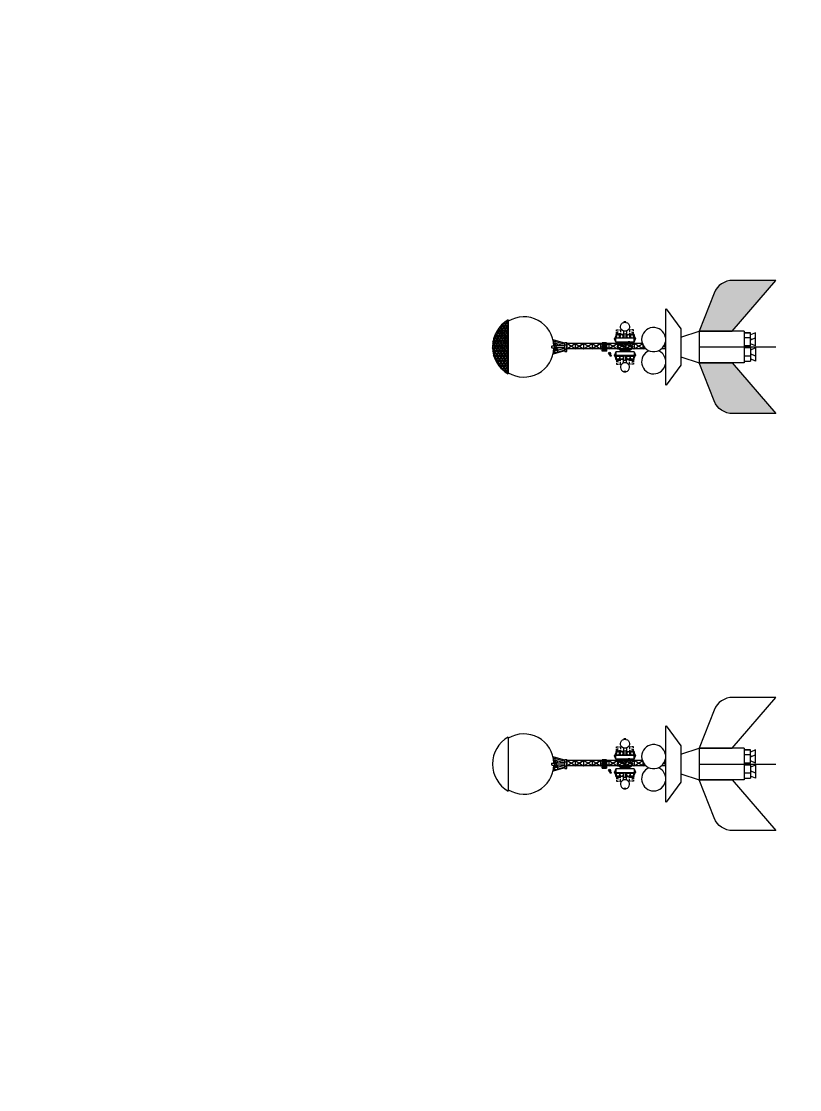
# Model space of a CAD drawing. Extents: x -551 to 377, y -175 to 369.
# Drawn here: x -551 to -164, y -162 to 369 of the extents above; entities that cross this region are included whole.
import ezdxf

# ---------------------------------------------------------------- set-up
doc = ezdxf.new("R2010")
doc.units = 0
doc.header["$LTSCALE"] = 2
doc.header["$MEASUREMENT"] = 0
doc.linetypes.add('DASHED', pattern=[0.75, 0.5, -0.25])
doc.layers.get('0').update_dxf_attribs({"color": 2, "linetype": 'CONTINUOUS'})
for name, color, linetype in [('BAT', 6, 'CONTINUOUS'), ('CREW', 7, 'CONTINUOUS'), ('DIM', 5, 'CONTINUOUS'), ('GEN', 30, 'CONTINUOUS'), ('HATCH', 6, 'CONTINUOUS'), ('LANDER', 232, 'CONTINUOUS'), ('NOZZLE', 1, 'CONTINUOUS'), ('PALLET', 32, 'CONTINUOUS'), ('RADIATORS', 1, 'CONTINUOUS'), ('RCS', 5, 'CONTINUOUS'), ('SHELTER', 50, 'CONTINUOUS'), ('SHIELDING', 132, 'CONTINUOUS'), ('STRUCTURE', 252, 'CONTINUOUS'), ('TANKS', 5, 'CONTINUOUS'), ('VIEW', 7, 'CONTINUOUS'), ('WHIPPLE', 60, 'CONTINUOUS')]:
    doc.layers.add(name, color=color, linetype=linetype)
doc.styles.get("Standard").update_dxf_attribs({"font": 'arial.ttf'})

# ---------------------------------------------------------------- blocks, each defined once
blk = doc.blocks.new('LANDER-FRONT-DOCK')
for p, q in [((-0.75, -5.12132), (-0.75, -8.6529)), ((-0.75, -5.12132), (0.75, -5.12132)), ((-0.5, -0.556259), (0.5, -0.556259)), ((-0.5, -0.806259), (-0.5, -0.556259)), ((-0.5, -0.806259), (0.5, -0.806259)), ((0.5, -0.556259), (0.5, -0.806259)), ((0.75, -5.12132), (0.75, -8.6529)), ((-3.775457, -5.652533), (-5.196287, -9.012712)), ((-4.5, -8.6529), (-5.196287, -9.012712)), ((-4.5, -10.6529), (-5.196287, -9.012712)), ((-0.75, -6.8029), (-4.5, -6.8029)), ((-4.5, -6.8029), (-4.5, -8.6529)), ((-4.5, -8.6529), (4.5, -8.6529)), ((-4.5, -10.6529), (-4.5, -8.6529)), ((-4.5, -8.7529), (4.5, -8.7529)), ((-2.27059, -6.5529), (-4.27059, -6.8029)), ((-4.27059, -6.5529), (-2.27059, -6.8029)), ((-4.27059, -6.5529), (-4.27059, -6.8029)), ((-2.27059, -6.5529), (-4.27059, -6.5529)), ((-4.27059, -6.8029), (-2.27059, -6.8029)), ((-4.117768, -5.652533), (-4.117768, -5.513527)), ((-3.421904, -5.652533), (-4.117768, -5.652533)), ((-3.775457, -5.652533), (-3.775457, -5.513527)), ((-3.421904, -5.652533), (-3.421904, -5.513527)), ((-2.6, -6.8029), (-2.6, -8.6529)), ((-2.27059, -6.5529), (-2.27059, -6.8029)), ((-0.5, -6.9029), (-0.5, -8.1529)), ((0.5, -6.9029), (0.5, -8.1529)), ((0.75, -6.8029), (4.5, -6.8029)), ((2.27059, -6.5529), (2.27059, -6.8029)), ((2.27059, -6.5529), (4.27059, -6.8029)), ((4.27059, -6.5529), (2.27059, -6.8029)), ((4.27059, -6.5529), (2.27059, -6.5529)), ((2.27059, -6.8029), (4.27059, -6.8029)), ((2.6, -6.8029), (2.6, -8.6529)), ((3.421904, -5.652533), (3.421904, -5.513527)), ((3.421904, -5.652533), (4.117768, -5.652533)), ((3.775457, -5.652533), (3.775457, -5.513527)), ((3.775457, -5.652533), (5.196287, -9.012712)), ((4.117768, -5.652533), (4.117768, -5.513527)), ((4.27059, -6.5529), (4.27059, -6.8029)), ((4.5, -6.8029), (4.5, -8.6529)), ((4.5, -10.6529), (4.5, -8.6529)), ((4.5, -8.6529), (5.196287, -9.012712)), ((4.5, -10.6529), (5.196287, -9.012712)), ((-4.5, -10.6529), (4.5, -10.6529)), ((-2.0625, -10.6529), (-2.0625, -11.074838)), ((-1.9375, -10.6529), (-1.9375, -11.074838)), ((1.9375, -10.6529), (1.9375, -11.074838)), ((2.0625, -10.6529), (2.0625, -11.074838))]:
    blk.add_line(p, q)
at = {"linetype": 'DASHED'}
for points in [[(-2.27059, -6.5529), (-4.27059, -6.5529), (-4.27059, -4.5529), (-2.27059, -4.5529)], [(2.27059, -6.5529), (4.27059, -6.5529), (4.27059, -4.5529), (2.27059, -4.5529)]]:
    blk.add_lwpolyline(points, close=True, dxfattribs=at)
for centre, radius in [((-5.196287, -9.012712), 0.1), ((-3.525, -7.7279), 0.8), ((-1.675, -7.7279), 0.8), ((1.675, -7.7279), 0.8), ((3.525, -7.7279), 0.8), ((5.196287, -9.012712), 0.1)]:
    blk.add_circle(centre, radius)
for centre, radius, start, end in [((0, -3), 2.25, 102.839588, 250.528779), ((0, -3), 2.25, 289.471221, 77.160412), ((0, -6.9029), 0.5, 0, 180), ((0, -8.1529), 0.5, 180, 0), ((-2, -11.1529), 0.1, 128.682187, 51.317813), ((2, -11.1529), 0.1, 128.682187, 51.317813)]:
    blk.add_arc(centre, radius, start, end)
at = {"layer": 'DIM', "char_height": 4.32, "attachment_point": 6}
for insert in [(299.931237, 148.856929), (212.272946, 142.639082), (293.388489, 143.39568), (205.730198, 137.177832), (206.680709, 129.809113), (272.115894, 129.809113), (200.13796, 124.347863), (265.573146, 124.347863)]:
    blk.add_mtext('\\A1;', dxfattribs=dict(at, insert=insert))
blk = doc.blocks.new('CREW')
at = {"layer": 'CREW'}
for p, q in [((-0.4, 1.1), (-0.550495, 0.62512)), ((-0.303997, 0.840027), (-0.454492, 0)), ((-0.2, 0), (-0.454492, 0)), ((-0.412351, 0.60037), (-0.303997, 0.840027)), ((-0.074825, 0.707061), (-0.2, 0)), ((0.074825, 0.707061), (0.2, 0)), ((0.454492, 0), (0.2, 0)), ((0.412351, 0.60037), (0.303997, 0.840027)), ((0.303997, 0.840027), (0.454492, 0)), ((0.4, 1.1), (0.550495, 0.62512))]:
    blk.add_line(p, q, dxfattribs=at)
blk.add_circle((0, 1.75), 0.25, dxfattribs=at)
for centre, radius, start, end in [((-0.481423, 0.612745), 0.070172, 169.842925, 349.842925), ((0, 1.1), 0.4, 319.46356, 220.53644), ((0, 1.1), 0.4, 259.218627, 280.781373), ((0.481423, 0.612745), 0.070172, 190.157075, 10.157075)]:
    blk.add_arc(centre, radius, start, end, dxfattribs=at)
blk = doc.blocks.new('LANDER-SIDE-DOCK')
for p, q in [((-0.75, -5.12132), (-0.75, -6.5529)), ((-0.75, -5.12132), (0.75, -5.12132)), ((-0.5, -0.556259), (0.5, -0.556259)), ((-0.5, -0.806259), (-0.5, -0.556259)), ((-0.5, -0.806259), (0.5, -0.806259)), ((0.5, -0.556259), (0.5, -0.806259)), ((0.75, -5.12132), (0.75, -6.5529)), ((-3.775457, -5.652533), (-5.196287, -9.012712)), ((-4.5, -8.6529), (-5.196287, -9.012712)), ((-4.5, -10.6529), (-5.196287, -9.012712)), ((-4.5, -8.6529), (4.5, -8.6529)), ((-4.5, -10.6529), (-4.5, -8.6529)), ((-4.5, -8.7529), (4.5, -8.7529)), ((-4.117768, -5.652533), (-4.117768, -5.513527)), ((-3.421904, -5.652533), (-4.117768, -5.652533)), ((-3.775457, -5.652533), (-3.775457, -5.513527)), ((-3.421904, -5.652533), (-3.421904, -5.513527)), ((1, -6.5529), (-1, -6.8029)), ((-1, -6.5529), (1, -6.8029)), ((-1, -6.5529), (-1, -6.8029)), ((-1, -6.5529), (1, -6.5529)), ((-1, -6.8029), (-1, -8.6529)), ((-1, -6.8029), (1, -6.8029)), ((1, -6.5529), (1, -6.8029)), ((1, -6.8029), (1, -8.6529)), ((3.421904, -5.652533), (3.421904, -5.513527)), ((3.421904, -5.652533), (4.117768, -5.652533)), ((3.775457, -5.652533), (3.775457, -5.513527)), ((3.775457, -5.652533), (5.196287, -9.012712)), ((4.117768, -5.652533), (4.117768, -5.513527)), ((4.5, -10.6529), (4.5, -8.6529)), ((4.5, -8.6529), (5.196287, -9.012712)), ((4.5, -10.6529), (5.196287, -9.012712)), ((-4.5, -10.6529), (4.5, -10.6529)), ((-2.0625, -10.6529), (-2.0625, -11.074838)), ((-1.9375, -10.6529), (-1.9375, -11.074838)), ((1.9375, -10.6529), (1.9375, -11.074838)), ((2.0625, -10.6529), (2.0625, -11.074838))]:
    blk.add_line(p, q)
at = {"linetype": 'DASHED'}
blk.add_lwpolyline([(-2, -4.5529), (-2, -6.5529), (2, -6.5529), (2, -4.5529)], close=True, dxfattribs=at)
for points in [[(-3.25, -8.5279, -1), (-3.25, -6.9279), (3.25, -6.9279, -1), (3.25, -8.5279)], [(2.59, -8.5279, 1), (2.59, -6.9279), (-2.59, -6.9279, 1), (-2.59, -8.5279)]]:
    blk.add_lwpolyline(points, format="xyb", close=True)
for centre in [(-5.196287, -9.012712), (5.196287, -9.012712)]:
    blk.add_circle(centre, 0.1)
for centre, radius, start, end in [((0, -3), 2.25, 102.839588, 250.528779), ((0, -3), 2.25, 289.471221, 77.160412), ((-2, -11.1529), 0.1, 128.682187, 51.317813), ((2, -11.1529), 0.1, 128.682187, 51.317813)]:
    blk.add_arc(centre, radius, start, end)
at = {"layer": 'DIM', "char_height": 4.32, "attachment_point": 6}
for insert in [(299.931237, 148.856929), (212.272946, 142.639082), (293.388489, 143.39568), (205.730198, 137.177832), (206.680709, 129.809113), (272.115894, 129.809113), (200.13796, 124.347863), (265.573146, 124.347863)]:
    blk.add_mtext('\\A1;', dxfattribs=dict(at, insert=insert))

msp = doc.modelspace()

# ---------------------------------------------------------------- hatches: boundary and pattern name
at = {"layer": 'VIEW'}
h = msp.add_hatch(color=256, dxfattribs=at)
edge = h.paths.add_edge_path()
edge.add_line((-206.347806, 234.187522), (-213.851262, 215.251118))
edge.add_line((-213.851262, 215.251118), (-197.480012, 215.251118))
edge.add_line((-197.480012, 215.251118), (-175.640252, 240.503729))
edge.add_line((-175.640252, 240.503729), (-197.05105, 240.503729))
edge.add_arc((-197.05105, 230.503729), 10, 90, 158.3843)
edge = h.paths.add_edge_path()
edge.add_line((-206.347806, 180.53012), (-213.851262, 199.466524))
edge.add_line((-213.851262, 199.466524), (-197.480012, 199.466524))
edge.add_line((-197.480012, 199.466524), (-175.640252, 174.213913))
edge.add_line((-175.640252, 174.213913), (-197.05105, 174.213913))
edge.add_arc((-197.05105, 184.213913), 10, 201.6157, 270, ccw=False)
h = msp.add_hatch(dxfattribs=at)
h.set_pattern_fill('NET3', color=256, scale=10, style=0)
h.set_pattern_definition([(0, (187.187, -15.6403), (0, 1.25), []), (60, (187.187, -15.6403), (-1.0825318, 0.625), []), (120, (187.187, -15.6403), (-1.0825318, -0.625), [])])
edge = h.paths.add_edge_path()
edge.add_line((-308.723067, 220.782215), (-308.723067, 193.935427))
edge.add_arc((-300.973067, 207.358821), 15.5, 120, 240, ccw=False)

# ---------------------------------------------------------------- linework, layer by layer
for p, q in [((-286.985326, 0.5), (-285.232945, 0.5)), ((-286.985326, -0.5), (-285.232945, -0.5))]:
    msp.add_line(p, q)
msp.add_ellipse((-286.985326, 0), major_axis=(0, -0.5), ratio=0.393329, start_param=3.1415926536, end_param=6.2831853072)
msp.add_ellipse((-285.232945, 0), major_axis=(0, 0.5), ratio=0.707107)
at = {"layer": 'BAT'}
for p, q in [((-285.723067, 2.12132), (-285.123067, 2.12132)), ((-285.723067, 2.12132), (-285.723067, 1.131371)), ((-285.723067, 1.555635), (-285.123067, 1.555635)), ((-285.723067, 1.131371), (-285.123067, 1.131371)), ((-285.123067, 2.12132), (-285.123067, 1.131371))]:
    msp.add_line(p, q, dxfattribs=at)
at = {"layer": 'CREW'}
msp.add_line((-279.597157, 1.732051), (-279.597157, -0.866025), dxfattribs=at)
at = {"layer": 'GEN'}
for p, q in [((-285.723067, 1), (-285.723067, 1.131371)), ((-284.874196, 0.883883), (-284.223067, 0.883883)), ((-284.223067, 0.883883), (-284.223067, 1.601719)), ((-285.723067, -0.883883), (-285.723067, -2.65165)), ((-285.723067, -0.883883), (-284.223067, -0.883883)), ((-285.723067, -1.59099), (-284.223067, -1.59099)), ((-285.723067, -2.65165), (-284.223067, -2.65165)), ((-284.223067, -0.883883), (-284.223067, -2.65165))]:
    msp.add_line(p, q, dxfattribs=at)
at = {"layer": 'HATCH'}
for p, q in [((-284.874196, 1), (-284.874196, 0.5)), ((-284.874196, -0.5), (-284.874196, -0.883883))]:
    msp.add_line(p, q, dxfattribs=at)
at = {"layer": 'NOZZLE'}
for p, q in [((-188.374116, 7), (-191.473067, 7)), ((-191.473067, 7), (-188.374116, 7)), ((-188.374116, 0.5), (-188.374116, 7)), ((-185.874116, 7), (-188.374116, 5.964466)), ((-185.874116, 3), (-185.874116, 7)), ((-188.374116, 4.5), (-191.473067, 4.5)), ((-188.374116, 0.5), (-191.473067, 0.5)), ((-185.874116, 4.5), (-188.374116, 3.464466)), ((-187.684776, 3.75), (-188.374116, 4.035534)), ((-185.874116, 0.5), (-188.374116, 1.535534)), ((-185.874116, 0.5), (-185.874116, 4.5)), ((-188.374116, -0.5), (-191.473067, -0.5)), ((-188.374116, -4.5), (-191.473067, -4.5)), ((-188.374116, -0.5), (-188.374116, -7)), ((-185.874116, -0.5), (-188.374116, -1.535534)), ((-185.874116, -4.5), (-188.374116, -3.464466)), ((-187.684776, -3.75), (-188.374116, -4.035534)), ((-185.874116, -0.5), (-185.874116, -4.5)), ((-185.874116, -3), (-185.874116, -7)), ((-191.473067, -7), (-188.374116, -7)), ((-185.874116, -7), (-188.374116, -5.964466))]:
    msp.add_line(p, q, dxfattribs=at)
at = {"layer": 'PALLET'}
for p, q in [((-261.920427, 2), (-261.920427, 0.267949)), ((-259.920427, 2), (-261.920427, 2)), ((-261.920427, 0.267949), (-259.920427, 2)), ((-259.920427, 0.267949), (-261.920427, 2)), ((-259.920427, 1.566987), (-261.920427, 1.566987)), ((-259.920427, 1.133975), (-261.920427, 1.133975)), ((-259.920427, 0.700962), (-261.920427, 0.700962)), ((-261.920427, 0.133975), (-261.920427, 0.267949)), ((-259.920427, 0.267949), (-261.920427, 0.267949)), ((-259.920427, 0.133975), (-261.920427, 0.267949)), ((-261.920427, 0.133975), (-259.920427, 0.267949)), ((-259.920427, 0.133975), (-261.920427, 0.133975)), ((-261.420427, 2), (-261.420427, 0.267949)), ((-260.920427, 2), (-260.920427, 0.267949)), ((-260.420427, 2), (-260.420427, 0.267949)), ((-259.920427, 2), (-259.920427, 0.267949)), ((-259.920427, 0.133975), (-259.920427, 0.267949)), ((-261.920427, -0.133975), (-261.920427, -0.267949)), ((-261.920427, -0.133975), (-259.920427, -0.267949)), ((-259.920427, -0.133975), (-261.920427, -0.267949)), ((-259.920427, -0.133975), (-261.920427, -0.133975)), ((-261.920427, -0.267949), (-259.920427, -2)), ((-259.920427, -0.267949), (-261.920427, -2)), ((-261.920427, -2), (-261.920427, -0.267949)), ((-259.920427, -0.267949), (-261.920427, -0.267949)), ((-259.920427, -0.700962), (-261.920427, -0.700962)), ((-259.920427, -1.133975), (-261.920427, -1.133975)), ((-259.920427, -1.566987), (-261.920427, -1.566987)), ((-259.920427, -2), (-261.920427, -2)), ((-261.420427, -2), (-261.420427, -0.267949)), ((-260.920427, -2), (-260.920427, -0.267949)), ((-260.420427, -2), (-260.420427, -0.267949)), ((-259.920427, -0.133975), (-259.920427, -0.267949)), ((-259.920427, -2), (-259.920427, -0.267949))]:
    msp.add_line(p, q, dxfattribs=at)
at = {"layer": 'RADIATORS'}
msp.add_line((-213.851262, 0), (-175.640252, 0), dxfattribs=at)
for points in [[(-206.347806, 26.828701), (-213.851262, 7.892297), (-197.480012, 7.892297), (-175.640252, 33.144908), (-197.05105, 33.144908, 0.307565)], [(-206.347806, -26.828701), (-213.851262, -7.892297), (-197.480012, -7.892297), (-175.640252, -33.144908), (-197.05105, -33.144908, -0.307565)]]:
    msp.add_lwpolyline(points, format="xyb", close=True, dxfattribs=at)
at = {"layer": 'RCS'}
msp.add_lwpolyline([(-248.336262, 1, -1), (-248.336262, -1), (-253.005674, -1, -1), (-253.005674, 1)], format="xyb", close=True, dxfattribs=at)
at = {"layer": 'SHELTER'}
for p, q in [((-286.006437, 1), (-284.874196, 1)), ((-286.006437, -1), (-285.723067, -1))]:
    msp.add_line(p, q, dxfattribs=at)
at = {"layer": 'SHIELDING'}
for p, q in [((-230.117142, 18.9987), (-230.52151, 18.704614)), ((-230.52151, 18.704614), (-230.52151, -18.704614)), ((-230.117142, -18.9987), (-230.52151, -18.704614))]:
    msp.add_line(p, q, dxfattribs=at)
msp.add_lwpolyline([(-230.117142, 18.9987), (-222.879542, 9.047), (-222.879542, -9.047), (-230.117142, -18.9987)], dxfattribs=at)
for start, end in [(1.910213, 121.108923), (238.891077, 358.089787)]:
    msp.add_arc((-300.973067, 0), 15, start, end, dxfattribs=at)
at = {"layer": 'STRUCTURE'}
for p, q in [((-222.879542, 4.904284), (-213.851262, 7.892297)), ((-191.473067, 7.892297), (-213.851262, 7.892297)), ((-213.851262, 7.892297), (-213.851262, -7.892297)), ((-191.473067, 7.892297), (-191.473067, -7.892297)), ((-286.304239, 3.134564), (-280.597157, 1.482051)), ((-280.597157, 0.5), (-285.232945, 0.5)), ((-280.597157, -2.309401), (-280.597157, 2.309401)), ((-280.597157, 2.309401), (-279.597157, 2.309401)), ((-280.597157, 1.154701), (-279.597157, 1.154701)), ((-279.597157, -2.309401), (-279.597157, 2.309401)), ((-242.095464, 1.732051), (-279.597157, 1.732051)), ((-279.597157, -0.866025), (-275.402015, 1.732051)), ((-275.402015, -0.866025), (-279.597157, 1.732051)), ((-275.402015, 1.732051), (-271.206873, -0.866025)), ((-271.206873, 1.732051), (-275.402015, -0.866025)), ((-275.402015, -0.866025), (-271.206873, 1.732051)), ((-275.402015, 1.732051), (-275.402015, -0.866025)), ((-271.206873, 1.732051), (-271.206873, -0.866025)), ((-271.206873, -0.866025), (-267.011731, 1.732051)), ((-267.011731, -0.866025), (-271.206873, 1.732051)), ((-271.206873, -0.866025), (-267.011731, 1.732051)), ((-267.011731, 1.732051), (-262.816589, -0.866025)), ((-262.816589, 1.732051), (-267.011731, -0.866025)), ((-267.011731, -0.866025), (-262.816589, 1.732051)), ((-267.011731, 1.732051), (-267.011731, -0.866025)), ((-262.816589, 1.732051), (-262.816589, -0.866025)), ((-262.816589, -0.866025), (-258.621446, 1.732051)), ((-258.621446, -0.866025), (-262.816589, 1.732051)), ((-262.816589, -0.866025), (-258.621446, 1.732051)), ((-261.920427, 2), (-261.920427, -2)), ((-261.920427, 2), (-259.920427, 2)), ((-261.920427, 0), (-259.920427, 0)), ((-259.920427, 2), (-259.920427, -2)), ((-258.621446, 1.732051), (-254.426304, -0.866025)), ((-254.426304, 1.732051), (-258.621446, -0.866025)), ((-258.621446, -0.866025), (-254.426304, 1.732051)), ((-258.621446, 1.732051), (-258.621446, -0.866025)), ((-252.969684, 1.808847), (-254.778531, 0)), ((-254.669924, 0), (-254.778531, 0)), ((-252.937874, 1.732051), (-254.669924, 0)), ((-254.426304, -0.866025), (-250.231162, 1.732051)), ((-250.231162, -0.866025), (-254.426304, 1.732051)), ((-254.426304, -0.866025), (-250.231162, 1.732051)), ((-254.426304, 1.732051), (-254.426304, -0.866025)), ((-252.768399, 2.006462), (-253.066583, 2.522669)), ((-253.066583, 2.522669), (-252.275353, 2.522669)), ((-252.969684, 2.006462), (-252.372253, 2.006462)), ((-252.969684, 2.006462), (-252.969684, 1.808847)), ((-248.372253, 1.808847), (-252.969684, 1.808847)), ((-252.969684, 1.808847), (-252.372253, 1.808847)), ((-252.937874, 1.732051), (-252.969684, 1.808847)), ((-252.404063, 1.732051), (-252.670968, 1.732051)), ((-252.573537, 2.006462), (-252.275353, 2.522669)), ((-252.372253, 1.808847), (-252.404063, 1.732051)), ((-252.404063, 1.732051), (-251.672012, 1)), ((-252.404063, 1.732051), (-250.670968, -0.001044)), ((-252.372253, 2.006462), (-252.372253, 1.808847)), ((-252.372253, 1.808847), (-251.563406, 1)), ((-252.372253, 1.808847), (-250.670968, 0.107563)), ((-249.04648, 1.732051), (-252.295456, 1.732051)), ((-248.969684, 1.808847), (-250.670968, 0.107563)), ((-248.937874, 1.732051), (-250.670968, -0.001044)), ((-250.670968, 0.107563), (-250.670968, 0.053259)), ((-250.231162, 1.732051), (-250.231162, -0.866025)), ((-250.231162, 1.732051), (-246.03602, -0.866025)), ((-246.03602, 1.732051), (-250.231162, -0.866025)), ((-250.231162, -0.866025), (-246.03602, 1.732051)), ((-248.969684, 1.808847), (-249.778531, 1)), ((-248.937874, 1.732051), (-249.669924, 1)), ((-248.768399, 2.006462), (-249.066583, 2.522669)), ((-248.275353, 2.522669), (-249.066583, 2.522669)), ((-248.372253, 2.006462), (-248.969684, 2.006462)), ((-248.969684, 2.006462), (-248.969684, 1.808847)), ((-248.372253, 1.808847), (-248.969684, 1.808847)), ((-248.969684, 1.808847), (-248.937874, 1.732051)), ((-248.670968, 1.732051), (-248.937874, 1.732051)), ((-248.573537, 2.006462), (-248.275353, 2.522669)), ((-248.404063, 1.732051), (-248.372253, 1.808847)), ((-248.404063, 1.732051), (-246.672012, 0)), ((-248.404063, 1.732051), (-246.672012, 0)), ((-248.372253, 2.006462), (-248.372253, 1.808847)), ((-248.372253, 1.808847), (-246.563406, 0)), ((-248.372253, 1.808847), (-246.563406, 0)), ((-246.672012, 0), (-246.563406, 0)), ((-246.672012, 0), (-246.563406, 0)), ((-246.672012, 0), (-246.563406, 0)), ((-246.672012, 0), (-246.563406, 0)), ((-246.03602, -0.866025), (-241.840878, 1.732051)), ((-241.840878, -0.866025), (-246.03602, 1.732051)), ((-246.03602, -0.866025), (-241.840878, 1.732051)), ((-246.03602, 1.732051), (-246.03602, -0.866025)), ((-241.840878, 1.732051), (-241.840878, -0.866025)), ((-230.52151, 0.947973), (-231.39466, 0.407227)), ((-231.370852, 0.444054), (-230.52151, -0.081948)), ((-230.52151, 1.732051), (-230.747557, 1.732051)), ((-222.879542, 4.904284), (-222.879542, -4.904284)), ((-286.304239, -3.134564), (-284.636459, -2.65165)), ((-280.597157, -0.5), (-285.232945, -0.5)), ((-284.223067, -2.531951), (-280.597157, -1.482051)), ((-280.597157, -1.154701), (-279.597157, -1.154701)), ((-280.597157, -2.309401), (-279.597157, -2.309401)), ((-240.333831, -0.866025), (-279.597157, -0.866025)), ((-261.920427, -1.991025), (-259.920427, -1.991025)), ((-252.969684, -1.808847), (-253.912506, -0.866025)), ((-252.937874, -1.732051), (-253.803899, -0.866025)), ((-252.768399, -2.006462), (-253.000835, -2.408847)), ((-252.937874, -1.732051), (-252.969684, -1.808847)), ((-248.372253, -1.808847), (-252.969684, -1.808847)), ((-248.372253, -1.808847), (-252.969684, -1.808847)), ((-252.969684, -2.006462), (-252.969684, -1.808847)), ((-252.969684, -1.808847), (-252.372253, -1.808847)), ((-252.969684, -2.006462), (-252.372253, -2.006462)), ((-252.573537, -2.006462), (-252.341102, -2.408847)), ((-252.404063, -1.732051), (-251.538038, -0.866025)), ((-252.404063, -1.732051), (-252.372253, -1.808847)), ((-252.372253, -1.808847), (-251.429431, -0.866025)), ((-252.372253, -2.006462), (-252.372253, -1.808847)), ((-248.969684, -1.808847), (-249.912506, -0.866025)), ((-248.937874, -1.732051), (-249.803899, -0.866025)), ((-248.768399, -2.006462), (-249.000835, -2.408847)), ((-248.937874, -1.732051), (-248.969684, -1.808847)), ((-248.969684, -2.006462), (-248.969684, -1.808847)), ((-248.372253, -1.808847), (-248.969684, -1.808847)), ((-248.372253, -2.006462), (-248.969684, -2.006462)), ((-248.573537, -2.006462), (-248.341102, -2.408847)), ((-248.404063, -1.732051), (-247.538038, -0.866025)), ((-248.404063, -1.732051), (-247.538038, -0.866025)), ((-248.372253, -1.808847), (-248.404063, -1.732051)), ((-248.372253, -1.808847), (-247.429431, -0.866025)), ((-248.372253, -1.808847), (-247.429431, -0.866025)), ((-248.372253, -2.006462), (-248.372253, -1.808847)), ((-240.915206, -0.292751), (-241.840878, -0.866025)), ((-241.840878, -0.866025), (-240.915206, -0.292751)), ((-230.52151, -0.866025), (-232.50919, -0.866025)), ((-222.879542, -4.904284), (-213.851262, -7.892297)), ((-191.473067, -7.892297), (-213.851262, -7.892297))]:
    msp.add_line(p, q, dxfattribs=at)
for points in [[(-280.597157, 0.5), (-280.597157, 1.982051), (-286.420062, 3.634564), (-286.128447, 2.153431), (-285.723067, 2.036052)], [(-285.123067, 1.862319), (-280.597157, 0.551819)], [(-280.597157, -0.5), (-280.597157, -1.982051), (-286.420062, -3.634564), (-286.128447, -2.153431), (-285.723067, -2.036052)], [(-284.223067, -1.601719), (-280.597157, -0.551819)]]:
    msp.add_lwpolyline(points, dxfattribs=at)
at = {"layer": 'TANKS'}
msp.add_lwpolyline([(-248.336262, 1, -1), (-248.336262, -1), (-253.005674, -1, -1), (-253.005674, 1)], format="xyb", close=True, dxfattribs=at)
for centre, start, end in [((-236.42151, 3.683013), 10.475314, 349.524686), ((-236.42151, -7.366025), 112.963559, 349.524686), ((-236.42151, -7.366025), 10.475314, 67.036441)]:
    msp.add_arc(centre, 6, start, end, dxfattribs=at)
at = {"layer": 'VIEW'}
for p, q in [((-230.117142, 226.357521), (-230.52151, 226.063435)), ((-230.52151, 226.063435), (-230.52151, 188.654207)), ((-308.723067, 220.782215), (-308.723067, 193.935427)), ((-222.879542, 212.263105), (-213.851262, 215.251118)), ((-213.851262, 215.251118), (-213.851262, 199.466524)), ((-191.473067, 215.251118), (-213.851262, 215.251118)), ((-191.473067, 215.251118), (-191.473067, 199.466524)), ((-191.473067, 214.358821), (-188.374116, 214.358821)), ((-188.374116, 214.358821), (-191.473067, 214.358821)), ((-188.374116, 207.858821), (-188.374116, 214.358821)), ((-185.874116, 214.358821), (-188.374116, 213.323287)), ((-185.874116, 210.358821), (-185.874116, 214.358821)), ((-286.985326, 207.858821), (-285.232945, 207.858821)), ((-286.304239, 210.493385), (-280.597157, 208.840872)), ((-286.006437, 208.358821), (-284.874196, 208.358821)), ((-285.723067, 209.480141), (-285.123067, 209.480141)), ((-285.723067, 209.480141), (-285.723067, 208.490192)), ((-285.723067, 208.914456), (-285.123067, 208.914456)), ((-285.723067, 208.490192), (-285.123067, 208.490192)), ((-285.723067, 208.358821), (-285.723067, 208.490192)), ((-280.597157, 207.858821), (-285.232945, 207.858821)), ((-285.123067, 209.480141), (-285.123067, 208.490192)), ((-284.874196, 208.358821), (-284.874196, 207.858821)), ((-284.874196, 208.242704), (-284.223067, 208.242704)), ((-284.223067, 208.242704), (-284.223067, 208.96054)), ((-280.597157, 205.04942), (-280.597157, 209.668222)), ((-280.597157, 209.668222), (-279.597157, 209.668222)), ((-280.597157, 208.513521), (-279.597157, 208.513521)), ((-279.597157, 205.04942), (-279.597157, 209.668222)), ((-242.095464, 209.090872), (-279.597157, 209.090872)), ((-275.402015, 206.492795), (-279.597157, 209.090872)), ((-279.597157, 206.492795), (-275.402015, 209.090872)), ((-279.597157, 209.090872), (-279.597157, 206.492795)), ((-275.402015, 206.492795), (-271.206873, 209.090872)), ((-271.206873, 209.090872), (-275.402015, 206.492795)), ((-275.402015, 209.090872), (-271.206873, 206.492795)), ((-275.402015, 209.090872), (-275.402015, 206.492795)), ((-271.206873, 209.090872), (-271.206873, 206.492795)), ((-271.206873, 206.492795), (-267.011731, 209.090872)), ((-267.011731, 206.492795), (-271.206873, 209.090872)), ((-271.206873, 206.492795), (-267.011731, 209.090872)), ((-267.011731, 206.492795), (-262.816589, 209.090872)), ((-262.816589, 209.090872), (-267.011731, 206.492795)), ((-267.011731, 209.090872), (-262.816589, 206.492795)), ((-267.011731, 209.090872), (-267.011731, 206.492795)), ((-262.816589, 209.090872), (-262.816589, 206.492795)), ((-262.816589, 206.492795), (-258.621446, 209.090872)), ((-258.621446, 206.492795), (-262.816589, 209.090872)), ((-262.816589, 206.492795), (-258.621446, 209.090872)), ((-261.920427, 209.358821), (-261.920427, 205.358821)), ((-261.920427, 209.358821), (-261.920427, 207.62677)), ((-261.920427, 209.358821), (-259.920427, 209.358821)), ((-259.920427, 207.62677), (-261.920427, 209.358821)), ((-261.920427, 207.62677), (-259.920427, 209.358821)), ((-259.920427, 209.358821), (-261.920427, 209.358821)), ((-259.920427, 208.925808), (-261.920427, 208.925808)), ((-259.920427, 208.492795), (-261.920427, 208.492795)), ((-259.920427, 208.059783), (-261.920427, 208.059783)), ((-261.920427, 207.492795), (-261.920427, 207.62677)), ((-261.920427, 207.492795), (-259.920427, 207.62677)), ((-259.920427, 207.492795), (-261.920427, 207.62677)), ((-259.920427, 207.62677), (-261.920427, 207.62677)), ((-259.920427, 207.492795), (-261.920427, 207.492795)), ((-261.920427, 207.358821), (-259.920427, 207.358821)), ((-261.920427, 207.224846), (-261.920427, 207.090872)), ((-259.920427, 207.224846), (-261.920427, 207.224846)), ((-259.920427, 207.224846), (-261.920427, 207.090872)), ((-261.920427, 207.224846), (-259.920427, 207.090872)), ((-261.420427, 209.358821), (-261.420427, 207.62677)), ((-260.920427, 209.358821), (-260.920427, 207.62677)), ((-260.420427, 209.358821), (-260.420427, 207.62677)), ((-259.920427, 209.358821), (-259.920427, 205.358821)), ((-259.920427, 209.358821), (-259.920427, 207.62677)), ((-259.920427, 207.492795), (-259.920427, 207.62677)), ((-259.920427, 207.224846), (-259.920427, 207.090872)), ((-258.621446, 206.492795), (-254.426304, 209.090872)), ((-254.426304, 209.090872), (-258.621446, 206.492795)), ((-258.621446, 209.090872), (-254.426304, 206.492795)), ((-258.621446, 209.090872), (-258.621446, 206.492795)), ((-252.969684, 209.167668), (-254.778531, 207.358821)), ((-254.669924, 207.358821), (-254.778531, 207.358821)), ((-252.937874, 209.090872), (-254.669924, 207.358821)), ((-254.426304, 206.492795), (-250.231162, 209.090872)), ((-250.231162, 206.492795), (-254.426304, 209.090872)), ((-254.426304, 206.492795), (-250.231162, 209.090872)), ((-254.426304, 209.090872), (-254.426304, 206.492795)), ((-253.066583, 209.88149), (-252.275353, 209.88149)), ((-252.768399, 209.365283), (-253.066583, 209.88149)), ((-252.969684, 209.365283), (-252.969684, 209.167668)), ((-252.969684, 209.365283), (-252.372253, 209.365283)), ((-248.372253, 209.167668), (-252.969684, 209.167668)), ((-252.937874, 209.090872), (-252.969684, 209.167668)), ((-252.969684, 209.167668), (-252.372253, 209.167668)), ((-252.404063, 209.090872), (-252.937874, 209.090872)), ((-252.404063, 209.090872), (-252.670968, 209.090872)), ((-252.573537, 209.365283), (-252.275353, 209.88149)), ((-252.372253, 209.167668), (-252.404063, 209.090872)), ((-252.404063, 209.090872), (-250.670968, 207.357777)), ((-252.404063, 209.090872), (-251.672012, 208.358821)), ((-252.372253, 209.365283), (-252.372253, 209.167668)), ((-252.372253, 209.167668), (-250.670968, 207.466384)), ((-252.372253, 209.167668), (-251.563406, 208.358821)), ((-249.04648, 209.090872), (-252.295456, 209.090872)), ((-249.04648, 209.090872), (-252.295456, 209.090872)), ((-248.969684, 209.167668), (-250.670968, 207.466384)), ((-248.937874, 209.090872), (-250.670968, 207.357777)), ((-250.670968, 207.466384), (-250.670968, 207.41208)), ((-250.231162, 209.090872), (-250.231162, 206.492795)), ((-250.231162, 206.492795), (-246.03602, 209.090872)), ((-246.03602, 209.090872), (-250.231162, 206.492795)), ((-250.231162, 209.090872), (-246.03602, 206.492795)), ((-248.969684, 209.167668), (-249.778531, 208.358821)), ((-248.937874, 209.090872), (-249.669924, 208.358821)), ((-248.275353, 209.88149), (-249.066583, 209.88149)), ((-248.768399, 209.365283), (-249.066583, 209.88149)), ((-248.969684, 209.365283), (-248.969684, 209.167668)), ((-248.372253, 209.365283), (-248.969684, 209.365283)), ((-248.969684, 209.167668), (-248.937874, 209.090872)), ((-248.372253, 209.167668), (-248.969684, 209.167668)), ((-248.670968, 209.090872), (-248.937874, 209.090872)), ((-248.404063, 209.090872), (-248.937874, 209.090872)), ((-248.573537, 209.365283), (-248.275353, 209.88149)), ((-248.404063, 209.090872), (-248.372253, 209.167668)), ((-248.404063, 209.090872), (-246.672012, 207.358821)), ((-248.404063, 209.090872), (-246.672012, 207.358821)), ((-248.372253, 209.365283), (-248.372253, 209.167668)), ((-248.372253, 209.167668), (-246.563406, 207.358821)), ((-248.372253, 209.167668), (-246.563406, 207.358821)), ((-246.672012, 207.358821), (-246.563406, 207.358821)), ((-246.672012, 207.358821), (-246.563406, 207.358821)), ((-246.672012, 207.358821), (-246.563406, 207.358821)), ((-246.672012, 207.358821), (-246.563406, 207.358821)), ((-246.03602, 206.492795), (-241.840878, 209.090872)), ((-241.840878, 206.492795), (-246.03602, 209.090872)), ((-246.03602, 206.492795), (-241.840878, 209.090872)), ((-246.03602, 209.090872), (-246.03602, 206.492795)), ((-241.840878, 209.090872), (-241.840878, 206.492795)), ((-230.52151, 208.306794), (-231.39466, 207.766048)), ((-231.370852, 207.802875), (-230.52151, 207.276873)), ((-230.52151, 209.090872), (-230.747557, 209.090872)), ((-222.879542, 212.263105), (-222.879542, 202.454537)), ((-213.851262, 207.358821), (-175.640252, 207.358821)), ((-188.374116, 211.858821), (-191.473067, 211.858821)), ((-188.374116, 207.858821), (-191.473067, 207.858821)), ((-185.874116, 211.858821), (-188.374116, 210.823287)), ((-187.684776, 211.108821), (-188.374116, 211.394355)), ((-185.874116, 207.858821), (-188.374116, 208.894355)), ((-185.874116, 207.858821), (-185.874116, 211.858821)), ((-286.985326, 206.858821), (-285.232945, 206.858821)), ((-286.304239, 204.224257), (-284.636459, 204.70717)), ((-286.006437, 206.358821), (-285.723067, 206.358821)), ((-285.723067, 206.474937), (-285.723067, 204.70717)), ((-285.723067, 206.474937), (-284.223067, 206.474937)), ((-285.723067, 205.767831), (-284.223067, 205.767831)), ((-285.723067, 204.70717), (-284.223067, 204.70717)), ((-280.597157, 206.858821), (-285.232945, 206.858821)), ((-284.874196, 206.858821), (-284.874196, 206.474937)), ((-284.223067, 206.474937), (-284.223067, 204.70717)), ((-284.223067, 204.82687), (-280.597157, 205.87677)), ((-280.597157, 206.20412), (-279.597157, 206.20412)), ((-280.597157, 205.04942), (-279.597157, 205.04942)), ((-240.333831, 206.492795), (-279.597157, 206.492795)), ((-261.920427, 205.358821), (-261.920427, 207.090872)), ((-259.920427, 207.090872), (-261.920427, 207.090872)), ((-259.920427, 207.090872), (-261.920427, 205.358821)), ((-261.920427, 207.090872), (-259.920427, 205.358821)), ((-259.920427, 206.657859), (-261.920427, 206.657859)), ((-259.920427, 206.224846), (-261.920427, 206.224846)), ((-259.920427, 205.791834), (-261.920427, 205.791834)), ((-261.920427, 205.367795), (-259.920427, 205.367795)), ((-259.920427, 205.358821), (-261.920427, 205.358821)), ((-261.420427, 205.358821), (-261.420427, 207.090872)), ((-260.920427, 205.358821), (-260.920427, 207.090872)), ((-260.420427, 205.358821), (-260.420427, 207.090872)), ((-259.920427, 205.358821), (-259.920427, 207.090872)), ((-252.969684, 205.549974), (-253.912506, 206.492795)), ((-252.937874, 205.62677), (-253.803899, 206.492795)), ((-252.768399, 205.352359), (-253.000835, 204.949974)), ((-252.937874, 205.62677), (-252.969684, 205.549974)), ((-248.372253, 205.549974), (-252.969684, 205.549974)), ((-248.372253, 205.549974), (-252.969684, 205.549974)), ((-252.969684, 205.352359), (-252.969684, 205.549974)), ((-252.969684, 205.549974), (-252.372253, 205.549974)), ((-252.969684, 205.352359), (-252.372253, 205.352359)), ((-252.404063, 205.62677), (-252.937874, 205.62677)), ((-252.573537, 205.352359), (-252.341102, 204.949974)), ((-252.404063, 205.62677), (-251.538038, 206.492795)), ((-252.404063, 205.62677), (-252.372253, 205.549974)), ((-252.372253, 205.549974), (-251.429431, 206.492795)), ((-252.372253, 205.352359), (-252.372253, 205.549974)), ((-249.04648, 205.62677), (-252.295456, 205.62677)), ((-248.969684, 205.549974), (-249.912506, 206.492795)), ((-248.937874, 205.62677), (-249.803899, 206.492795)), ((-248.768399, 205.352359), (-249.000835, 204.949974)), ((-248.937874, 205.62677), (-248.969684, 205.549974)), ((-248.969684, 205.352359), (-248.969684, 205.549974)), ((-248.372253, 205.549974), (-248.969684, 205.549974)), ((-248.372253, 205.352359), (-248.969684, 205.352359)), ((-248.404063, 205.62677), (-248.937874, 205.62677)), ((-248.573537, 205.352359), (-248.341102, 204.949974)), ((-248.404063, 205.62677), (-247.538038, 206.492795)), ((-248.404063, 205.62677), (-247.538038, 206.492795)), ((-248.372253, 205.549974), (-248.404063, 205.62677)), ((-248.372253, 205.549974), (-247.429431, 206.492795)), ((-248.372253, 205.549974), (-247.429431, 206.492795)), ((-248.372253, 205.352359), (-248.372253, 205.549974)), ((-241.840878, 206.492795), (-240.915206, 207.06607)), ((-240.915206, 207.06607), (-241.840878, 206.492795)), ((-230.52151, 206.492795), (-232.50919, 206.492795)), ((-222.879542, 202.454537), (-213.851262, 199.466524)), ((-188.374116, 206.858821), (-191.473067, 206.858821)), ((-188.374116, 202.858821), (-191.473067, 202.858821)), ((-188.374116, 206.858821), (-188.374116, 200.358821)), ((-185.874116, 206.858821), (-188.374116, 205.823287)), ((-185.874116, 202.858821), (-188.374116, 203.894355)), ((-187.684776, 203.608821), (-188.374116, 203.323287)), ((-185.874116, 206.858821), (-185.874116, 202.858821)), ((-185.874116, 204.358821), (-185.874116, 200.358821)), ((-191.473067, 199.466524), (-213.851262, 199.466524)), ((-191.473067, 200.358821), (-188.374116, 200.358821)), ((-185.874116, 200.358821), (-188.374116, 201.394355)), ((-230.117142, 188.360121), (-230.52151, 188.654207)), ((-252.404063, 1.732051), (-252.937874, 1.732051)), ((-249.04648, 1.732051), (-252.295456, 1.732051)), ((-248.404063, 1.732051), (-248.937874, 1.732051)), ((-252.404063, -1.732051), (-252.937874, -1.732051)), ((-249.04648, -1.732051), (-252.295456, -1.732051)), ((-248.404063, -1.732051), (-248.937874, -1.732051))]:
    msp.add_line(p, q, dxfattribs=at)
for points in [[(-206.347806, 234.187522), (-213.851262, 215.251118), (-197.480012, 215.251118), (-175.640252, 240.503729), (-197.05105, 240.503729, 0.307565)], [(-248.336262, 208.358821, -1), (-248.336262, 206.358821), (-253.005674, 206.358821, -1), (-253.005674, 208.358821)], [(-248.336262, 208.358821, -1), (-248.336262, 206.358821), (-253.005674, 206.358821, -1), (-253.005674, 208.358821)], [(-206.347806, 180.53012), (-213.851262, 199.466524), (-197.480012, 199.466524), (-175.640252, 174.213913), (-197.05105, 174.213913, -0.307565)]]:
    msp.add_lwpolyline(points, format="xyb", close=True, dxfattribs=at)
for points in [[(-230.117142, 226.357521), (-222.879542, 216.405821), (-222.879542, 198.311821), (-230.117142, 188.360121)], [(-280.597157, 207.858821), (-280.597157, 209.340872), (-286.420062, 210.993385), (-286.128447, 209.512252), (-285.723067, 209.394872)], [(-285.123067, 209.22114), (-280.597157, 207.91064)], [(-280.597157, 206.858821), (-280.597157, 205.37677), (-286.420062, 203.724257), (-286.128447, 205.205389), (-285.723067, 205.322769)], [(-284.223067, 205.757102), (-280.597157, 206.807002)]]:
    msp.add_lwpolyline(points, dxfattribs=at)
for centre, radius, start, end in [((-300.973067, 207.358821), 15.5, 120, 240), ((-300.973067, 207.358821), 15, 1.910213, 121.108923), ((-236.42151, 211.041834), 6, 10.475314, 349.524686), ((-300.973067, 207.358821), 15, 238.891077, 358.089787), ((-236.42151, 199.992795), 6, 112.963559, 349.524686), ((-236.42151, 199.992795), 6, 10.475314, 67.036441)]:
    msp.add_arc(centre, radius, start, end, dxfattribs=at)
msp.add_ellipse((-286.985326, 207.358821), major_axis=(0, -0.5), ratio=0.393329, start_param=3.1415926536, end_param=6.2831853072, dxfattribs=at)
msp.add_ellipse((-285.232945, 207.358821), major_axis=(0, 0.5), ratio=0.707107, dxfattribs=at)
at = {"layer": 'WHIPPLE'}
msp.add_line((-308.723067, 13.423394), (-308.723067, -13.423394), dxfattribs=at)
msp.add_arc((-300.973067, 0), 15.5, 120, 240, dxfattribs=at)

# ---------------------------------------------------------------- block references
at = {"layer": 'CREW', "rotation": 200.533545}
msp.add_blockref('CREW', (-258.394346, -2.744118), dxfattribs=at)
at = {"layer": 'LANDER'}
for name, p, rotation in [('LANDER-SIDE-DOCK', (31.934712, 109.148115), 135), ('LANDER-FRONT-DOCK', (-250.670968, -13.061748), 180), ('LANDER-FRONT-DOCK', (65.802098, -13.061748), 180)]:
    msp.add_blockref(name, p, dxfattribs=dict(at, rotation=rotation))
at = {"layer": 'LANDER', "xscale": -1}
for p in [(-250.670968, 13.061748), (65.802098, 13.061748)]:
    msp.add_blockref('LANDER-FRONT-DOCK', p, dxfattribs=at)
at = {"layer": 'VIEW', "xscale": -1}
msp.add_blockref('LANDER-FRONT-DOCK', (-250.670968, 220.420568), dxfattribs=at)
at = {"layer": 'VIEW'}
for name, p, rotation in [('LANDER-FRONT-DOCK', (-250.670968, 194.297073), 180), ('CREW', (-258.394346, 204.614703), 200.533545)]:
    msp.add_blockref(name, p, dxfattribs=dict(at, rotation=rotation))

doc.saveas('drawing.dxf')
